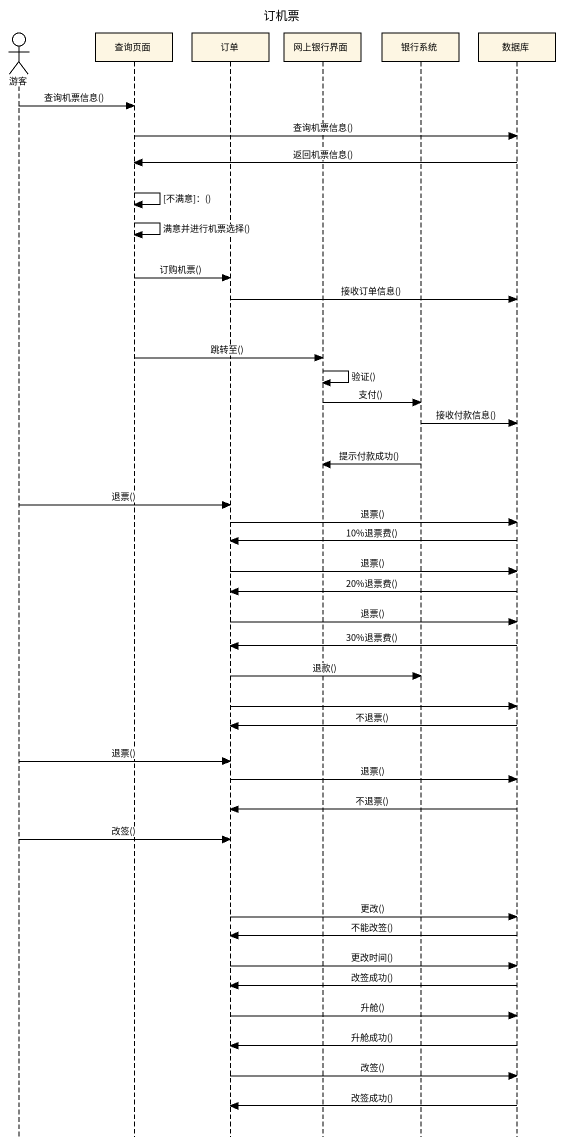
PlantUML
@startuml
title 订机票
hide footbox
actor 游客
participant 查询页面
participant 订单
participant 网上银行界面
participant 银行系统
participant 数据库

游客 -> 查询页面 : 查询机票信息()
查询页面 -> 数据库 : 查询机票信息()
数据库 -> 查询页面 : 返回机票信息()
查询页面 -> 查询页面 : [不满意]：()
查询页面 -> 查询页面 : 满意并进行机票选择()
查询页面 -> 订单 : 订购机票()
订单 -> 数据库 : 接收订单信息()
查询页面 -> 网上银行界面 : 跳转至()
网上银行界面 -> 网上银行界面 : 验证()
网上银行界面 -> 银行系统 : 支付()
银行系统 -> 数据库 : 接收付款信息()
银行系统 -> 网上银行界面 : 提示付款成功()
游客 -> 订单 : 退票()
订单 -> 数据库 : 退票()
数据库 -> 订单 : 10~%退票费()
订单 -> 数据库 : 退票()
数据库 -> 订单 : 20~%退票费()
订单 -> 数据库 : 退票()
数据库 -> 订单 : 30~%退票费()
订单 -> 银行系统 : 退款()
订单 -> 数据库
数据库 -> 订单 : 不退票()
游客 -> 订单 : 退票()
订单 -> 数据库 : 退票()
数据库 -> 订单 : 不退票()
游客 -> 订单 : 改签()
订单 -> 数据库 : 更改()
数据库 -> 订单 : 不能改签()
订单 -> 数据库 : 更改时间()
数据库 -> 订单 : 改签成功()
订单 -> 数据库 : 升舱()
数据库 -> 订单 : 升舱成功()
订单 -> 数据库 : 改签()
数据库 -> 订单 : 改签成功()
@enduml
